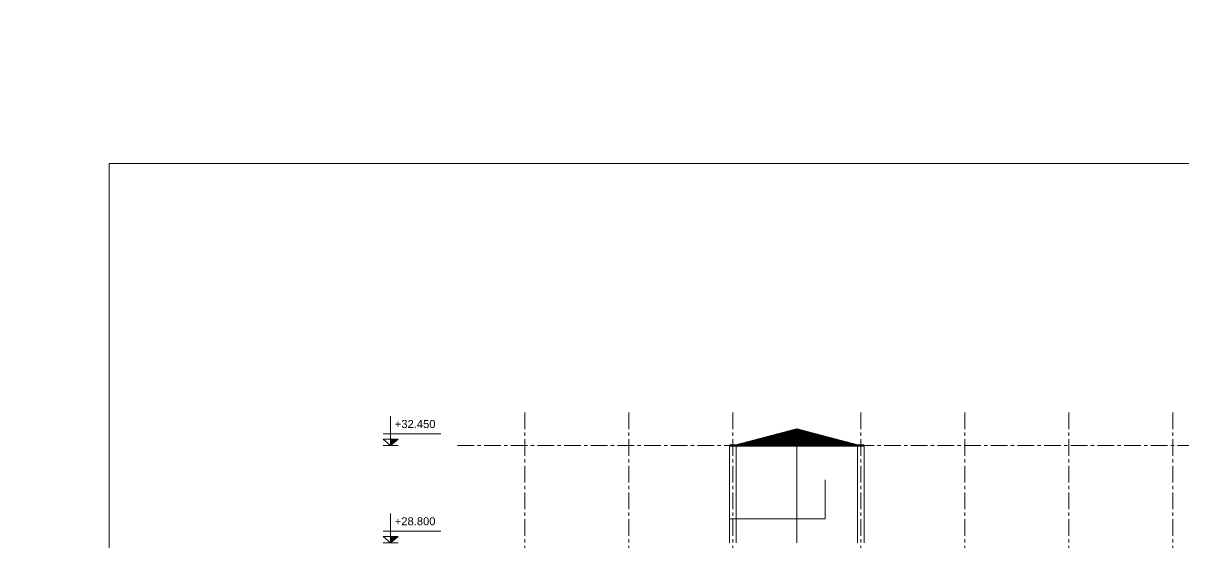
# Model space of a CAD drawing. Header units: millimetres. Extents: x 0 to 8478784, y 0 to 684185.
# Drawn here: x 4005327 to 4048845, y 461891 to 481384 of the extents above; entities that cross this region are included whole.
import ezdxf
from ezdxf.enums import TextEntityAlignment as Align

# ---------------------------------------------------------------- set-up
doc = ezdxf.new("R2010")
doc.units = ezdxf.units.MM
doc.header["$LTSCALE"] = 5000
doc.header["$MEASUREMENT"] = 0
doc.linetypes.add('CENTER', pattern=[2, 1.25, -0.25, 0.25, -0.25])
for name, color, linetype, lineweight in [('00-XMT.Axes', 22, 'CENTER', 15), ('02-XMT.Beams', 94, 'Continuous', 25), ('NET KY HIEU', 31, 'Continuous', 20), ('net thay', 7, 'Continuous', 15)]:
    doc.layers.add(name, color=color, linetype=linetype, lineweight=lineweight)
doc.styles.add('CHU THUONG', font='chhbg.shx', dxfattribs={"width": 0.8, "height": 220})
doc.styles.add('huan-vnari', font='VNARIAL.TTF', dxfattribs={"height": 300})

# ---------------------------------------------------------------- blocks, each defined once
blk = doc.blocks.new('cot')
at = {"layer": 'NET KY HIEU', "color": 7}
for p, q in [((0, 615), (0, 0)), ((1060, 243), (-160, 243)), ((0, 0), (-160, 133)), ((160, 133), (-160, 133)), ((0, 0), (160, 133))]:
    blk.add_line(p, q, dxfattribs=at)
at = {"layer": 'NET KY HIEU', "color": 1, "ltscale": 600}
blk.add_line((160, 0), (-160, 0), dxfattribs=at)
at = {"layer": 'NET KY HIEU', "ltscale": 600}
blk.add_solid([(0, 0), (0, 133), (160, 133)], dxfattribs=at)
at = {"layer": 'NET KY HIEU', "color": 3, "style": 'CHU THUONG', "width": 0.8}
blk.add_attdef('%%P0.000', text='', height=220, dxfattribs=at).set_placement((87, 453), align=Align.MIDDLE_LEFT)

msp = doc.modelspace()

# ---------------------------------------------------------------- hatches: boundary and pattern name
at = {"layer": '02-XMT.Beams', "lineweight": 100}
h = msp.add_hatch(dxfattribs=at)
h.set_pattern_fill('NET3', color=256, scale=500, style=0)
h.set_pattern_definition([(0, (-46092.5, -281251), (0, 62.5), []), (60, (-46092.5, -281251), (-54.1265877, 31.25), []), (120, (-46092.5, -281251), (-54.1265877, -31.25), [])])
h.paths.add_polyline_path([(4034332.5, 466139.5), (4032057.5, 465538.8), (4036607.5, 465538.8)])

# ---------------------------------------------------------------- linework, layer by layer
at = {"layer": '00-XMT.Axes', "color": 8, "linetype": 'CENTER', "lineweight": 15, "ltscale": 0.1}
for p, q in [((4024132.5, 466781.4), (4024132.5, 429323.8)), ((4028032.5, 466781.4), (4028032.5, 429323.8)), ((4031932.5, 466781.4), (4031932.5, 429323.8)), ((4036732.5, 466781.4), (4036732.5, 429323.8)), ((4040632.5, 466781.4), (4040632.5, 429323.8)), ((4044532.5, 466781.4), (4044532.5, 429323.8)), ((4048432.5, 466781.4), (4048432.5, 429323.8)), ((4021614.5, 465538.8), (4081372.8, 465538.8))]:
    msp.add_line(p, q, dxfattribs=at)
at = {"layer": '02-XMT.Beams', "lineweight": 100}
for p, q in [((4034332.5, 466139.5), (4032057.5, 465538.8)), ((4032057.5, 465538.8), (4034332.5, 466139.5)), ((4034332.5, 466139.5), (4036607.5, 465538.8)), ((4031807.5, 465538.8), (4036857.5, 465538.8)), ((4036607.5, 465538.8), (4035122.5, 465538.8))]:
    msp.add_line(p, q, dxfattribs=at)
at = {"layer": '02-XMT.Beams', "linetype": 'ByBlock', "lineweight": 15}
for p, q in [((4031807.5, 461888.8), (4031807.5, 465538.8)), ((4031807.5, 465538.8), (4036857.5, 465538.8)), ((4032057.5, 461888.8), (4032057.5, 465538.8)), ((4034332.5, 461888.8), (4034332.5, 465538.8)), ((4036607.5, 461888.8), (4036607.5, 465538.8)), ((4036857.5, 461888.8), (4036857.5, 465538.8)), ((4035395.3, 462788.8), (4035395.3, 464249.1)), ((4031807.5, 461888.8), (4031807.5, 462788.8)), ((4031807.5, 462788.8), (4035395.3, 462788.8))]:
    msp.add_line(p, q, dxfattribs=at)
msp.add_lwpolyline([(4008544, 476124), (4092644, 476124), (4092644, 416724), (4008544, 416724)], close=True, dxfattribs=at)
at = {"layer": 'net thay', "linetype": 'CENTER', "lineweight": 15}
msp.add_circle((3911642, 421190.5), 262994, dxfattribs=at)

# ---------------------------------------------------------------- block references
at = {"layer": 'NET KY HIEU', "linetype": 'Continuous'}
ref = msp.add_blockref('cot', (4019105.3, 465542.7), dxfattribs=dict(at, xscale=1.779624497517943, yscale=1.779624497401528, zscale=1.779624497417484))
ref.add_attrib('%%P0.000', '+32.450', dxfattribs={"color": 3, "height": 300, "style": 'huan-vnari'}).set_placement((4019259.9, 466348.2), align=Align.MIDDLE_LEFT)
ref = msp.add_blockref('cot', (4019105.3, 461892.7), dxfattribs=dict(at, xscale=1.779624497517943, yscale=1.779624497401528, zscale=1.779624497417484))
ref.add_attrib('%%P0.000', '+28.800', dxfattribs={"color": 3, "height": 300, "style": 'huan-vnari'}).set_placement((4019259.9, 462698.2), align=Align.MIDDLE_LEFT)

doc.saveas('drawing.dxf')
